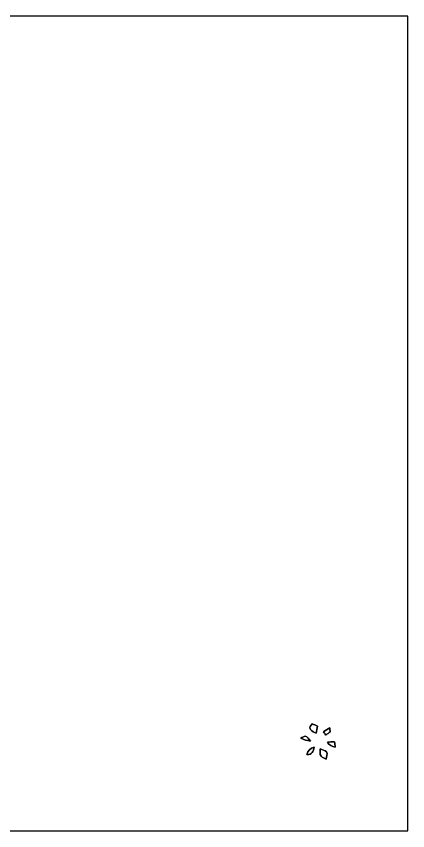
# Model space of a CAD drawing. Header units: centimetres. Extents: x -16.8 to 16.8, y -16.7 to 16.7.
# Drawn here: x 0.76 to 16.77, y -16.67 to 16.67 of the extents above; entities that cross this region are included whole.
import ezdxf

# ---------------------------------------------------------------- set-up
doc = ezdxf.new("R2010")
doc.units = ezdxf.units.CM
doc.header["$MEASUREMENT"] = 0
doc.layers.add('Layer 1', color=7, linetype='Continuous')

msp = doc.modelspace()

# ---------------------------------------------------------------- linework, layer by layer
at = {"layer": 'Layer 1', "color": 7}
for points, knots in [([(-16.77458, 16.66875), (-16.77458, 16.66875), (16.77458, 16.66875), (16.77458, 16.66875), (16.77458, 16.66875), (16.77458, 16.66875), (16.77458, -16.66875), (16.77458, -16.66875), (16.77458, -16.66875), (16.77458, -16.66875), (-16.77458, -16.66875), (-16.77458, -16.66875), (-16.77458, -16.66875), (-16.77458, -16.66875), (-16.77458, 16.66875), (-16.77458, 16.66875), (-16.77458, 16.66875), (-16.77458, 16.66875), (-16.77458, 16.66875), (-16.77458, 16.66875)], [0, 0, 0, 0, 0.16666667, 0.16666667, 0.16666667, 0.16666667, 0.33333333, 0.33333333, 0.33333333, 0.33333333, 0.5, 0.5, 0.5, 0.5, 0.66666667, 0.66666667, 0.66666667, 0.66666667, 1, 1, 1, 1]), ([(12.8651, -12.29924), (12.94201, -12.31512), (13.01291, -12.3504), (13.08453, -12.3825), (13.08453, -12.3825), (13.06407, -12.48163), (13.04325, -12.58076), (13.02209, -12.68024), (13.02209, -12.68024), (12.94165, -12.63756), (12.85663, -12.5984), (12.79525, -12.52961), (12.79525, -12.52961), (12.73492, -12.42377), (12.80689, -12.35922), (12.8651, -12.29924)], [0, 0, 0, 0, 0.2, 0.2, 0.2, 0.2, 0.4, 0.4, 0.4, 0.4, 0.6, 0.6, 0.6, 0.6, 1, 1, 1, 1]), ([(13.32512, -12.62415), (13.40626, -12.56206), (13.49304, -12.50703), (13.58618, -12.46364), (13.58618, -12.46364), (13.58935, -12.50139), (13.59641, -12.57759), (13.59994, -12.61533), (13.59994, -12.61533), (13.55725, -12.64955), (13.47258, -12.71764), (13.4299, -12.75151), (13.4299, -12.75151), (13.39462, -12.70882), (13.35934, -12.66613), (13.32512, -12.62415)], [0, 0, 0, 0, 0.2, 0.2, 0.2, 0.2, 0.4, 0.4, 0.4, 0.4, 0.6, 0.6, 0.6, 0.6, 1, 1, 1, 1]), ([(12.39979, -12.88521), (12.45729, -12.85169), (12.51338, -12.81395), (12.57794, -12.79419), (12.57794, -12.79419), (12.68095, -12.81889), (12.73492, -12.91943), (12.79137, -12.99986), (12.79137, -12.99986), (12.65414, -12.98081), (12.52361, -12.94589), (12.39979, -12.88521)], [0, 0, 0, 0, 0.25, 0.25, 0.25, 0.25, 0.5, 0.5, 0.5, 0.5, 1, 1, 1, 1]), ([(12.64955, -13.54631), (12.69365, -13.40132), (12.79137, -13.27926), (12.94836, -13.25316), (12.94836, -13.25316), (12.91131, -13.40026), (12.86651, -13.58759), (12.64955, -13.54631)], [0, 0, 0, 0, 0.33333333, 0.33333333, 0.33333333, 0.33333333, 1, 1, 1, 1]), ([(13.19671, -13.3223), (13.28173, -13.3544), (13.37804, -13.3731), (13.44754, -13.4366), (13.44754, -13.4366), (13.51174, -13.52797), (13.45212, -13.64051), (13.43448, -13.73717), (13.43448, -13.73717), (13.36393, -13.69907), (13.28773, -13.66908), (13.2274, -13.61581), (13.2274, -13.61581), (13.16461, -13.5315), (13.19777, -13.41861), (13.19671, -13.3223)], [0, 0, 0, 0, 0.2, 0.2, 0.2, 0.2, 0.4, 0.4, 0.4, 0.4, 0.6, 0.6, 0.6, 0.6, 1, 1, 1, 1]), ([(13.49128, -13.04466), (13.58582, -13.03373), (13.68107, -13.02879), (13.77668, -13.02667), (13.77668, -13.02667), (13.78902, -13.09934), (13.80102, -13.17166), (13.81266, -13.24539), (13.81266, -13.24539), (13.6712, -13.23622), (13.5636, -13.15614), (13.49128, -13.04466)], [0, 0, 0, 0, 0.25, 0.25, 0.25, 0.25, 0.5, 0.5, 0.5, 0.5, 1, 1, 1, 1])]:
    msp.add_open_spline(points, degree=3, knots=knots, dxfattribs=at)
at = {"layer": 'Layer 1', "color": 253}
for points, knots in [([(12.8651, -12.29924), (12.80689, -12.35922), (12.73492, -12.42377), (12.79525, -12.52961), (12.79525, -12.52961), (12.85663, -12.5984), (12.94165, -12.63756), (13.02209, -12.68024), (13.02209, -12.68024), (13.04325, -12.58076), (13.06407, -12.48163), (13.08453, -12.3825), (13.08453, -12.3825), (13.01291, -12.3504), (12.94201, -12.31512), (12.8651, -12.29924), (12.8651, -12.29924), (12.8651, -12.29924), (12.8651, -12.29924), (12.8651, -12.29924)], [0, 0, 0, 0, 0.16666667, 0.16666667, 0.16666667, 0.16666667, 0.33333333, 0.33333333, 0.33333333, 0.33333333, 0.5, 0.5, 0.5, 0.5, 0.66666667, 0.66666667, 0.66666667, 0.66666667, 1, 1, 1, 1]), ([(13.32512, -12.62415), (13.35934, -12.66613), (13.39462, -12.70882), (13.4299, -12.75151), (13.4299, -12.75151), (13.47258, -12.71764), (13.55725, -12.64955), (13.59994, -12.61533), (13.59994, -12.61533), (13.59641, -12.57759), (13.58935, -12.50139), (13.58618, -12.46364), (13.58618, -12.46364), (13.49304, -12.50703), (13.40626, -12.56206), (13.32512, -12.62415), (13.32512, -12.62415), (13.32512, -12.62415), (13.32512, -12.62415), (13.32512, -12.62415)], [0, 0, 0, 0, 0.16666667, 0.16666667, 0.16666667, 0.16666667, 0.33333333, 0.33333333, 0.33333333, 0.33333333, 0.5, 0.5, 0.5, 0.5, 0.66666667, 0.66666667, 0.66666667, 0.66666667, 1, 1, 1, 1]), ([(12.39979, -12.88521), (12.52361, -12.94589), (12.65414, -12.98081), (12.79137, -12.99986), (12.79137, -12.99986), (12.73492, -12.91943), (12.68095, -12.81889), (12.57794, -12.79419), (12.57794, -12.79419), (12.51338, -12.81395), (12.45729, -12.85169), (12.39979, -12.88521), (12.39979, -12.88521), (12.39979, -12.88521), (12.39979, -12.88521), (12.39979, -12.88521)], [0, 0, 0, 0, 0.2, 0.2, 0.2, 0.2, 0.4, 0.4, 0.4, 0.4, 0.6, 0.6, 0.6, 0.6, 1, 1, 1, 1]), ([(12.64955, -13.54631), (12.86651, -13.58759), (12.91131, -13.40026), (12.94836, -13.25316), (12.94836, -13.25316), (12.79137, -13.27926), (12.69365, -13.40132), (12.64955, -13.54631), (12.64955, -13.54631), (12.64955, -13.54631), (12.64955, -13.54631), (12.64955, -13.54631)], [0, 0, 0, 0, 0.25, 0.25, 0.25, 0.25, 0.5, 0.5, 0.5, 0.5, 1, 1, 1, 1]), ([(13.19671, -13.3223), (13.19777, -13.41861), (13.16461, -13.5315), (13.2274, -13.61581), (13.2274, -13.61581), (13.28773, -13.66908), (13.36393, -13.69907), (13.43448, -13.73717), (13.43448, -13.73717), (13.45212, -13.64051), (13.51174, -13.52797), (13.44754, -13.4366), (13.44754, -13.4366), (13.37804, -13.3731), (13.28173, -13.3544), (13.19671, -13.3223)], [0, 0, 0, 0, 0.2, 0.2, 0.2, 0.2, 0.4, 0.4, 0.4, 0.4, 0.6, 0.6, 0.6, 0.6, 1, 1, 1, 1]), ([(13.49128, -13.04466), (13.5636, -13.15614), (13.6712, -13.23622), (13.81266, -13.24539), (13.81266, -13.24539), (13.80102, -13.17166), (13.78902, -13.09934), (13.77668, -13.02667), (13.77668, -13.02667), (13.68107, -13.02879), (13.58582, -13.03373), (13.49128, -13.04466), (13.49128, -13.04466), (13.49128, -13.04466), (13.49128, -13.04466), (13.49128, -13.04466)], [0, 0, 0, 0, 0.2, 0.2, 0.2, 0.2, 0.4, 0.4, 0.4, 0.4, 0.6, 0.6, 0.6, 0.6, 1, 1, 1, 1])]:
    msp.add_open_spline(points, degree=3, knots=knots, dxfattribs=at)

doc.saveas('drawing.dxf')
